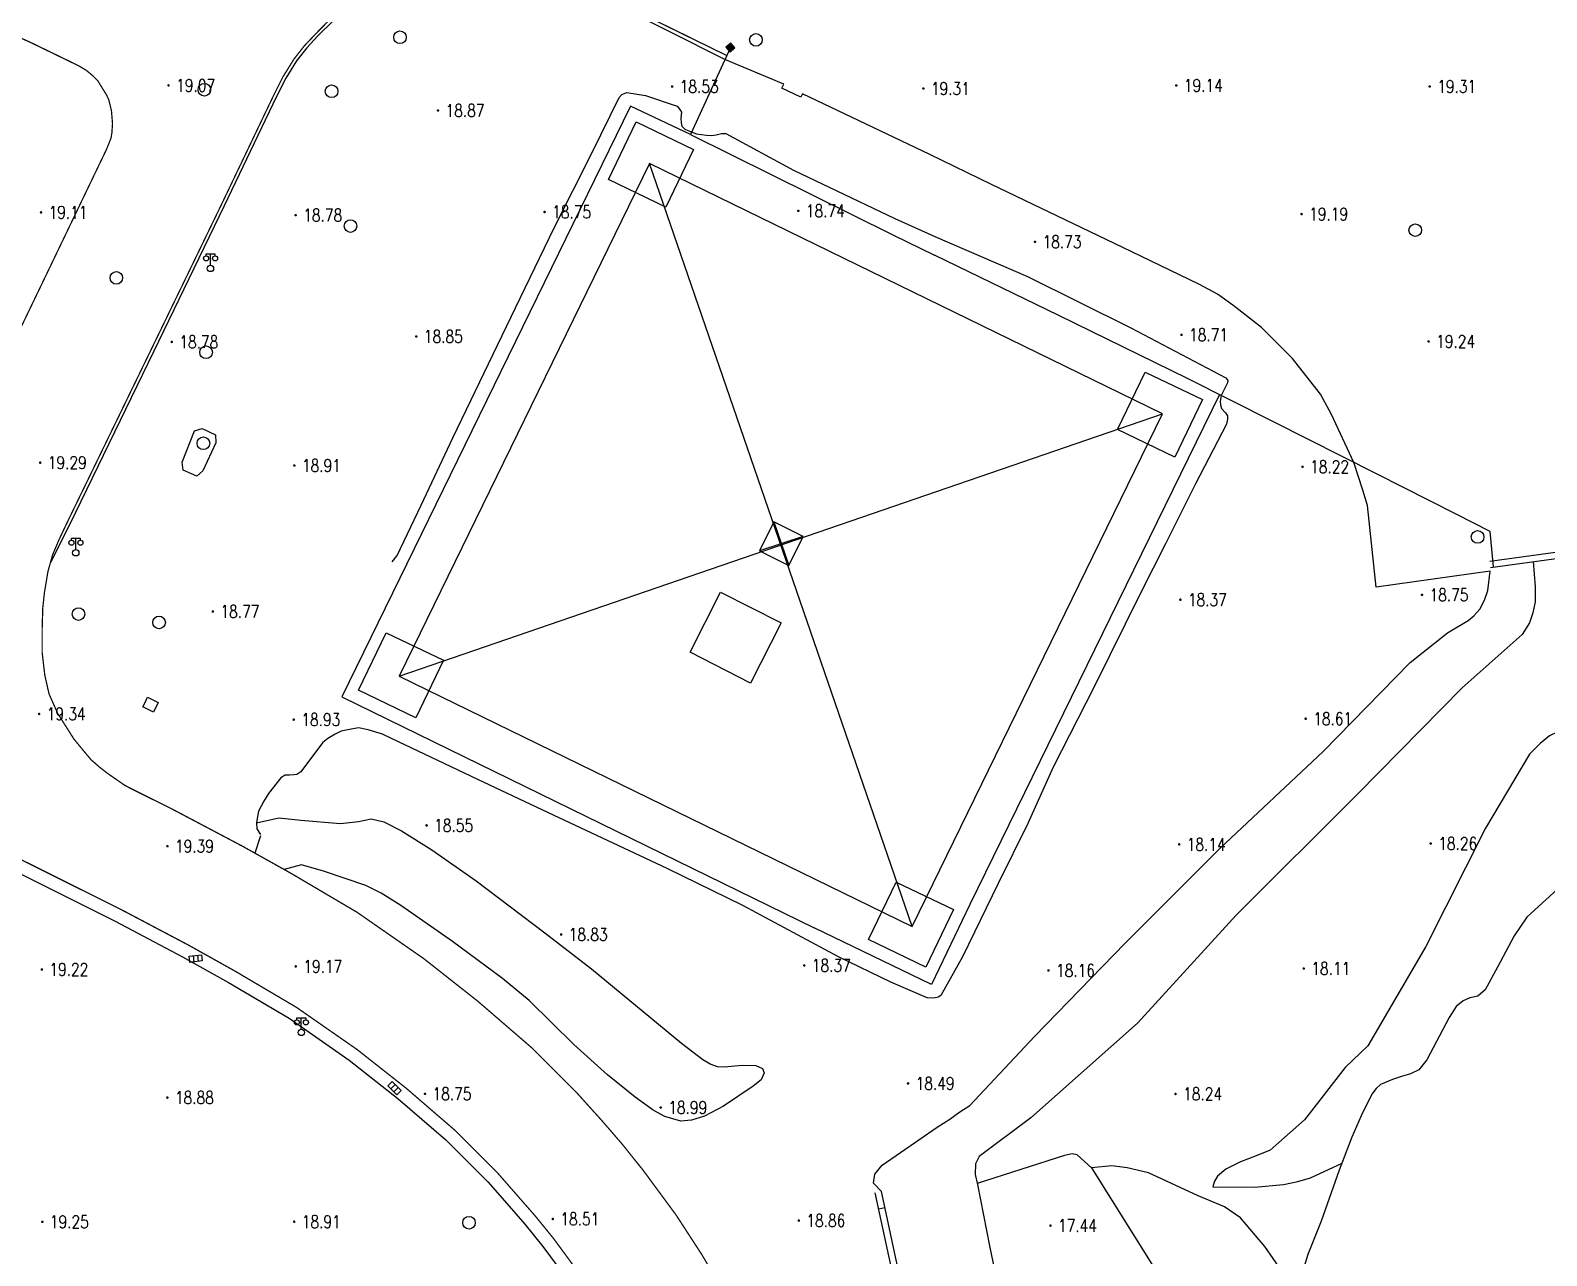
# Model space of a CAD drawing. Extents: x 404846 to 408477, y 3390929 to 3392894.
# Drawn here: x 407810.4 to 407930.6, y 3391611.7 to 3391708.8 of the extents above; entities that cross this region are included whole.
import ezdxf
from ezdxf.enums import TextEntityAlignment as Align

# ---------------------------------------------------------------- set-up
doc = ezdxf.new("R2010")
doc.units = 0
doc.header["$LTSCALE"] = 0.5
doc.layers.get('0').update_dxf_attribs({"linetype": 'CONTINUOUS'})
for name, color, linetype in [('DLDW', 11, 'CONTINUOUS'), ('DLSS', 4, 'CONTINUOUS'), ('DMTZ', 3, 'CONTINUOUS'), ('GCD', 1, 'CONTINUOUS'), ('GXYZ', 2, 'CONTINUOUS'), ('JMD', 6, 'CONTINUOUS'), ('SXSS', 5, 'CONTINUOUS'), ('ZBTZ', 3, 'CONTINUOUS')]:
    doc.layers.add(name, color=color, linetype=linetype)
doc.styles.add('HZ', font='rs.shx', dxfattribs={"width": 0.8, "bigfont": 'hztxt.shx'})
doc.linetypes.add('10411', pattern='A,2,[150,AAA.SHX,S=1,R=0,X=0,Y=1],2,[151,AAA.SHX,S=1,R=0,X=0,Y=3],1e-11', length=4)
doc.linetypes.add('10421', pattern='A,2,[150,AAA.SHX,S=0.5,R=0,X=0,Y=0.5],1e-11', length=2)
doc.linetypes.add('10422', pattern='A,0.75,[150,AAA.SHX,S=0.5,R=0,X=0,Y=0.5],1.5,[177,AAA.SHX,S=1,R=0,X=0,Y=0.4],0.75', length=3)
doc.linetypes.add('1161', pattern='A,0,[149,AAA.SHX,S=0.15,R=0,X=0,Y=0],-1.6', length=1.6)
doc.linetypes.add('447', pattern='A,8,-1,[148,AAA.SHX,S=1,R=0,X=0,Y=0],-1', length=10)

# ---------------------------------------------------------------- blocks, each defined once
blk = doc.blocks.new('gc097')
for p, q in [((-0.7, 2), (-0.7, 2.3)), ((-0.7, 2.3), (0.7, 2.3)), ((0, 0.5), (0, 2.3)), ((0.7, 2.3), (0.7, 2))]:
    blk.add_line(p, q)
for centre, radius in [((-0.7, 1.6), 0.4), ((0, 0), 0.5), ((0.73, 1.6), 0.4)]:
    blk.add_circle(centre, radius)
blk = doc.blocks.new('GC200')
at = {"linetype": 'Continuous', "const_width": 0.2, "flags": 128}
blk.add_lwpolyline([(-0.1, 0, 1), (0.1, 0, 1)], format="xyb", close=True, dxfattribs=at)
blk = doc.blocks.new('gc188')
blk.add_circle((0, 0), 1)
blk = doc.blocks.new('gc041')
for p, q in [((-1, 0.5), (1, 0.5)), ((-1, -0.5), (-1, 0.5)), ((-0.33, 0.5), (-0.33, -0.5)), ((0.33, 0.5), (0.33, -0.5)), ((1, 0.5), (1, -0.5)), ((1, -0.5), (-1, -0.5))]:
    blk.add_line(p, q)
blk = doc.blocks.new('*U31')
at = {"linetype": 'Continuous'}
for points in [[(0, 0), (0.5, 0.5), (-0.5, 0.5)], [(0, 0), (-0.5, 0.5), (-0.5, -0.5)], [(0, 0), (-0.5, -0.5), (0.5, -0.5)], [(0, 0), (0.5, -0.5), (0.5, 0.5)]]:
    blk.add_solid(points, dxfattribs=at)
blk = doc.blocks.new('gc002')
blk.add_lwpolyline([(-0.5, -0.5), (0.5, -0.5), (0.5, 0.5), (-0.5, 0.5), (-0.5, -0.5)])
at = {"linetype": 'Continuous'}
blk.add_blockref('*U31', (0, 0), dxfattribs=at)

msp = doc.modelspace()

# ---------------------------------------------------------------- linework, layer by layer
at = {"layer": 'DLSS', "linetype": 'Continuous', "const_width": 0.1, "flags": 128}
for points, elevation in [([(407862.935, 3391708.095), (407856.811, 3391711.095), (407854.63, 3391712.191), (407852.685, 3391712.987), (407850.591, 3391713.705), (407848.743, 3391714.083), (407846.721, 3391714.209), (407843.54, 3391714.011), (407842.102, 3391713.798), (407840.987, 3391713.538), (407838.961, 3391712.808), (407837.757, 3391712.199), (407835.93, 3391711.107), (407834.226, 3391709.692), (407833.025, 3391708.471), (407832.146, 3391707.545), (407831.328, 3391706.5), (407830.456, 3391705.098), (407829.718, 3391703.631), (407825.577, 3391694.972), (407819.972, 3391683.411), (407813.335, 3391669.754), (407812.691, 3391668.394)], 19.095), ([(407808.584, 3391708.671), (407810.59, 3391707.751), (407814.29, 3391705.954), (407814.851, 3391705.618), (407815.391, 3391705.175), (407815.776, 3391704.781), (407816.487, 3391703.63), (407816.654, 3391703.264), (407816.861, 3391702.401), (407816.946, 3391701.39), (407816.9, 3391700.694), (407816.825, 3391700.238), (407816.48, 3391699.367), (407810.893, 3391687.744), (407804.31, 3391674.064), (407803.653, 3391672.676)], 19.109), ([(407812.691, 3391668.394), (407812.199, 3391667.232), (407811.834, 3391665.927), (407811.554, 3391664.275), (407811.419, 3391663.022), (407811.373, 3391661.491), (407811.369, 3391659.485), (407811.578, 3391657.695), (407811.916, 3391656.2), (407812.597, 3391654.667), (407813.883, 3391652.637), (407814.625, 3391651.731), (407815.255, 3391650.982), (407815.935, 3391650.39), (407816.546, 3391649.915), (407817.883, 3391648.988), (407818.293, 3391648.766)], 19.207), ([(407769.539, 3391662.5), (407783.077, 3391655.899), (407799.781, 3391647.884), (407807.875, 3391643.985), (407817.628, 3391639.124), (407822.978, 3391636.301), (407826.659, 3391634.245), (407831.507, 3391631.386), (407836.324, 3391628.038), (407840.218, 3391624.97), (407844.069, 3391621.647), (407847.483, 3391618.233)], 19.235), ([(407818.293, 3391648.766), (407821.703, 3391647.067), (407827.238, 3391644.146), (407831.103, 3391641.987), (407836.328, 3391638.906), (407841.639, 3391635.215), (407845.899, 3391631.858), (407850.15, 3391628.191), (407853.795, 3391624.545)], 19.04), ([(407853.795, 3391624.545), (407855.684, 3391622.45), (407857.293, 3391620.592), (407858.993, 3391618.474), (407861.604, 3391614.931), (407863.675, 3391611.746), (407866.032, 3391607.709)], 19.067), ([(407847.483, 3391618.233), (407848.976, 3391616.527), (407850.429, 3391614.868), (407851.883, 3391613.081), (407854.25, 3391609.867), (407856.083, 3391607.084), (407858.164, 3391603.477), (407860.153, 3391599.585), (407861.603, 3391596.197), (407863.566, 3391590.853), (407864.772, 3391586.927), (407865.612, 3391583.334), (407866.21, 3391579.961), (407866.59, 3391576.888), (407866.945, 3391573.249), (407867.18, 3391568.976), (407867.122, 3391565.212), (407866.875, 3391561.882), (407866.455, 3391558.379), (407866.009, 3391555.226), (407865.296, 3391551.43), (407864.42, 3391548.017), (407863.46, 3391544.918)], 18.913)]:
    msp.add_lwpolyline(points, dxfattribs=dict(at, elevation=elevation))
at = {"layer": 'DMTZ', "linetype": '10422', "flags": 128}
for points, elevation in [([(407865.473, 3391706.453), (407856.702, 3391710.875), (407854.529, 3391711.967), (407852.599, 3391712.757), (407850.526, 3391713.467), (407848.711, 3391713.839), (407846.721, 3391713.963), (407843.565, 3391713.766), (407842.148, 3391713.557), (407841.057, 3391713.302), (407839.059, 3391712.582), (407837.876, 3391711.983), (407836.072, 3391710.906), (407834.393, 3391709.511), (407833.202, 3391708.301), (407832.332, 3391707.384), (407831.53, 3391706.359), (407830.671, 3391704.978), (407829.939, 3391703.523), (407825.798, 3391694.866), (407820.193, 3391683.304), (407813.557, 3391669.648), (407812.025, 3391666.61)], 19.095), ([(407894.541, 3391618.659), (407897.67, 3391613.64), (407899.834, 3391610.19), (407903.569, 3391604.173), (407904.866, 3391602.078)], 17.432)]:
    msp.add_lwpolyline(points, dxfattribs=dict(at, elevation=elevation))
at = {"layer": 'DMTZ', "linetype": '10421', "flags": 128}
for points, elevation in [([(407886.61, 3391696.562), (407881.715, 3391698.944), (407871.629, 3391703.752), (407871.489, 3391703.493), (407869.992, 3391704.194), (407870.148, 3391704.501), (407865.473, 3391706.453)], 19.237), ([(407848.885, 3391686.804), (407851.955, 3391693.118), (407854.924, 3391699.038), (407857.091, 3391703.466), (407857.306, 3391703.703), (407857.717, 3391703.859), (407859.197, 3391703.608), (407861.685, 3391702.763), (407861.911, 3391702.512), (407862.045, 3391702.29), (407861.977, 3391701.806), (407862.01, 3391701.453), (407862.071, 3391701.192), (407862.302, 3391700.959), (407862.796, 3391700.727), (407863.233, 3391700.573), (407864.01, 3391700.476), (407864.425, 3391700.449), (407864.783, 3391700.501), (407865.201, 3391700.615), (407865.561, 3391700.605), (407870.916, 3391697.693), (407878.942, 3391693.881)], 19.031), ([(407926.113, 3391665.931), (407917.082, 3391664.676), (407916.401, 3391671.123), (407916.041, 3391672.348), (407915.314, 3391674.548), (407913.561, 3391678.336), (407912.665, 3391679.946), (407910.464, 3391682.779), (407907.995, 3391685.226), (407905.732, 3391686.994), (407904.507, 3391687.884), (407903.077, 3391688.652), (407897.677, 3391691.267), (407886.61, 3391696.562)], 19.252), ([(407878.942, 3391693.881), (407882.103, 3391692.454), (407889.454, 3391689.287), (407897.635, 3391685.197), (407905.179, 3391681.245), (407905.325, 3391681.038), (407905.301, 3391680.851), (407904.798, 3391679.852)], 18.833), ([(407839.112, 3391666.678), (407839.497, 3391667.159), (407841.416, 3391671.15), (407843.923, 3391676.481), (407848.885, 3391686.804)], 18.994), ([(407904.798, 3391679.852), (407904.725, 3391679.391), (407904.744, 3391679.119), (407904.843, 3391678.821), (407905.14, 3391678.477), (407905.308, 3391678.228), (407905.311, 3391677.961), (407905.224, 3391677.581), (407902.777, 3391672.854), (407900.396, 3391668.106), (407898.438, 3391664.233), (407894.752, 3391656.763), (407891.492, 3391650.393), (407889.489, 3391645.944), (407887.12, 3391641.184), (407884.306, 3391635.376), (407882.593, 3391632.32), (407882.375, 3391632.195), (407882.027, 3391632.11), (407881.518, 3391632.129), (407878.634, 3391633.381), (407874.481, 3391635.39), (407866.901, 3391639.457)], 18.916), ([(407845.884, 3391649.415), (407839.044, 3391652.682), (407838.349, 3391653.012), (407837.198, 3391653.364), (407836.451, 3391653.533), (407835.724, 3391653.375), (407835.061, 3391653.25), (407834.581, 3391653.03), (407834.001, 3391652.665), (407833.619, 3391652.361), (407832.078, 3391650.329), (407831.862, 3391650.042), (407831.559, 3391649.819), (407831.318, 3391649.79), (407830.975, 3391649.775), (407830.632, 3391649.761), (407830.286, 3391649.57), (407829.299, 3391648.321), (407828.942, 3391647.706), (407828.503, 3391646.923), (407828.4, 3391646.33), (407828.351, 3391645.984), (407828.385, 3391645.511), (407828.674, 3391645.077)], 18.856), ([(407866.901, 3391639.457), (407860.906, 3391642.368), (407851.498, 3391646.786), (407845.884, 3391649.415)], 18.653)]:
    msp.add_lwpolyline(points, dxfattribs=dict(at, elevation=elevation))
at = {"layer": 'DMTZ', "linetype": '10422', "elevation": 19.043, "flags": 128}
msp.add_lwpolyline([(407824.044, 3391677.225), (407825.11, 3391676.723), (407825.139, 3391676.091), (407824.111, 3391673.879), (407823.639, 3391673.462), (407822.547, 3391673.937), (407822.465, 3391674.568), (407823.452, 3391677.042), (407824.044, 3391677.225)], close=True, dxfattribs=at)
at = {"layer": 'DMTZ', "linetype": '10411', "elevation": 17.961, "flags": 128}
msp.add_lwpolyline([(407935.727, 3391654.693), (407932.143, 3391653.516), (407930.827, 3391652.897), (407930.085, 3391652.272), (407929.237, 3391651.429), (407925.764, 3391645.559), (407921.025, 3391636.202), (407916.441, 3391628.338), (407914.625, 3391626.616), (407911.411, 3391622.458), (407908.688, 3391620.052), (407907.443, 3391619.551), (407906.338, 3391619.149), (407905.169, 3391618.551), (407904.521, 3391618), (407904.286, 3391617.605), (407904.138, 3391617.145)], dxfattribs=at)
at = {"layer": 'GXYZ', "linetype": 'Continuous'}
for p, q in [((407880.317, 3391637.773), (407859.504, 3391698.238)), ((407839.675, 3391657.608), (407900.146, 3391678.402)), ((407869.359, 3391669.834), (407870.551, 3391666.387)), ((407871.688, 3391668.678), (407868.222, 3391667.543))]:
    msp.add_line(p, q, dxfattribs=at)
at = {"layer": 'GXYZ', "linetype": 'Continuous', "flags": 128}
for points, elevation in [([(407839.675, 3391657.608), (407880.317, 3391637.773), (407900.146, 3391678.402), (407859.504, 3391698.238), (407839.675, 3391657.608)], 19.447), ([(407871.688, 3391668.678), (407869.359, 3391669.834), (407868.222, 3391667.543), (407870.551, 3391666.387), (407871.688, 3391668.678)], 19.191)]:
    msp.add_lwpolyline(points, close=True, dxfattribs=dict(at, elevation=elevation))
at = {"layer": 'JMD', "linetype": '447', "flags": 128}
for points, elevation in [([(407865.911, 3391707.406), (407862.744, 3391700.511), (407878.777, 3391692.587), (407882.088, 3391690.974)], 21.208), ([(407862.744, 3391700.511), (407857.998, 3391702.78), (407850.019, 3391686.44), (407835.11, 3391655.987), (407872.563, 3391637.687)], 21.029), ([(407923.387, 3391670.47), (407917.172, 3391673.609), (407908.904, 3391677.789), (407902.137, 3391681.188), (407891.932, 3391686.177), (407882.088, 3391690.974)], 21.259), ([(407904.669, 3391679.917), (407896.013, 3391662.225), (407884.893, 3391639.513), (407881.848, 3391633.196), (407872.563, 3391637.687)], 21.238), ([(407926.391, 3391666.265), (407926.132, 3391669.085), (407923.387, 3391670.47)], 20.66)]:
    msp.add_lwpolyline(points, dxfattribs=dict(at, elevation=elevation))
at = {"layer": 'JMD', "linetype": 'Continuous', "elevation": 22.273, "flags": 128}
msp.add_lwpolyline([(407867.514, 3391657.069), (407862.715, 3391659.506), (407865.139, 3391664.28), (407869.939, 3391661.843), (407867.514, 3391657.069)], close=True, dxfattribs=at)
at = {"layer": 'SXSS', "linetype": 'Continuous'}
msp.add_line((407878.157, 3391615.497), (407877.668, 3391615.391), dxfattribs=at)
at = {"layer": 'SXSS', "linetype": '10422', "flags": 128}
for points, elevation in [([(407926.088, 3391666.728), (407939.204, 3391668.521), (407950.184, 3391669.942), (407958.909, 3391671.044), (407967.535, 3391672.161), (407976.948, 3391673.352), (407981.451, 3391673.93), (407994.147, 3391675.605), (408003.799, 3391676.836), (408013.817, 3391678.036), (408030.936, 3391680.207), (408043.57, 3391681.915), (408055.068, 3391683.348), (408068.991, 3391685.208), (408084.375, 3391687.214), (408096.663, 3391688.86), (408110.63, 3391690.668), (408125.788, 3391692.571), (408136.061, 3391693.907), (408163.974, 3391697.52), (408170.753, 3391701.766)], 20.28), ([(407892.606, 3391547.002), (407891.416, 3391552.386), (407890.072, 3391558.547), (407888.68, 3391564.626), (407887.093, 3391572.045), (407885.179, 3391580.821), (407882.742, 3391591.673), (407879.81, 3391605.479), (407877.389, 3391616.681)], 21.322)]:
    msp.add_lwpolyline(points, dxfattribs=dict(at, elevation=elevation))
at = {"layer": 'SXSS', "color": 7, "linetype": 'Continuous', "flags": 128}
for points, elevation in [([(407926.156, 3391666.233), (407939.27, 3391668.025), (407950.247, 3391669.446), (407958.972, 3391670.548), (407967.598, 3391671.665), (407977.011, 3391672.856), (407981.516, 3391673.434), (407994.211, 3391675.109), (408003.86, 3391676.34), (408013.878, 3391677.54), (408031.001, 3391679.711), (408043.634, 3391681.419), (408055.132, 3391682.852), (408069.056, 3391684.712), (408084.441, 3391686.718), (408096.728, 3391688.364), (408110.693, 3391690.172), (408125.851, 3391692.075), (408136.125, 3391693.411), (408164.147, 3391697.038), (408171.018, 3391701.342)], 20.28), ([(407893.094, 3391547.11), (407891.904, 3391552.493), (407890.56, 3391558.656), (407889.168, 3391564.734), (407887.582, 3391572.151), (407885.667, 3391580.929), (407883.23, 3391591.78), (407880.299, 3391605.584), (407877.878, 3391616.787)], 21.322)]:
    msp.add_lwpolyline(points, dxfattribs=dict(at, elevation=elevation))
at = {"layer": 'SXSS', "linetype": 'Continuous', "elevation": 19.276, "flags": 128}
msp.add_lwpolyline([(407819.73, 3391655.948), (407820.574, 3391655.517), (407820.186, 3391654.759), (407819.349, 3391655.187), (407819.527, 3391655.534), (407819.73, 3391655.948)], close=True, dxfattribs=at)
at = {"layer": 'SXSS', "linetype": 'Continuous', "elevation": 16.101, "flags": 128}
msp.add_lwpolyline([(407931.449, 3391640.749), (407929.036, 3391638.513), (407928.017, 3391637.045), (407926.694, 3391634.552), (407925.729, 3391632.77), (407925.139, 3391632.261), (407924.52, 3391632.12), (407923.99, 3391631.88), (407923.42, 3391631.437), (407922.887, 3391630.574), (407921.098, 3391627.231), (407920.462, 3391626.425), (407919.811, 3391626.103), (407919.1, 3391625.896), (407918.382, 3391625.667), (407917.444, 3391625.269), (407917.086, 3391624.96), (407916.746, 3391624.491), (407915.9, 3391622.784), (407915.168, 3391621.102), (407914.165, 3391618.466), (407912.721, 3391614.427), (407911.684, 3391611.806), (407911.127, 3391609.97)], dxfattribs=at)
at = {"layer": 'ZBTZ', "linetype": '1161', "flags": 128}
for points, elevation in [([(407862.935, 3391708.095), (407865.622, 3391706.779)], 18.777), ([(407877.878, 3391616.787), (407877.248, 3391617.457), (407877.365, 3391618.158), (407877.951, 3391618.866), (407882.286, 3391621.885), (407883.295, 3391622.513), (407884.097, 3391623.088), (407884.877, 3391623.598), (407890.004, 3391629.068), (407897.203, 3391636.467), (407904.726, 3391643.997), (407912.897, 3391651.642), (407919.774, 3391658.684), (407922.749, 3391661.037), (407924.367, 3391662.03), (407924.818, 3391662.405), (407925.311, 3391662.908), (407925.687, 3391663.638), (407925.936, 3391664.408), (407926.113, 3391665.931)], 18.637), ([(407929.532, 3391666.694), (407929.69, 3391664.699), (407929.68, 3391663.5), (407929.497, 3391662.638), (407929.242, 3391661.847), (407928.661, 3391660.923), (407923.901, 3391656.688), (407915.645, 3391648.292), (407905.997, 3391638.673), (407898.173, 3391630.127), (407889.711, 3391622.629), (407885.615, 3391619.566), (407885.328, 3391618.969), (407885.3, 3391618.148), (407885.488, 3391617.33), (407886.442, 3391612.474), (407887.551, 3391607.142)], 18.362), ([(407769.084, 3391661.567), (407782.625, 3391654.964), (407799.331, 3391646.948), (407807.418, 3391643.053), (407817.154, 3391638.2), (407822.482, 3391635.388), (407826.142, 3391633.344), (407830.946, 3391630.511), (407835.706, 3391627.203), (407839.557, 3391624.168), (407843.362, 3391620.886), (407846.693, 3391617.542)], 19.256), ([(407828.351, 3391645.984), (407830.129, 3391646.378), (407831.859, 3391646.207), (407835.017, 3391645.943), (407836.442, 3391646.096), (407837.434, 3391646.308), (407838.448, 3391646.082), (407839.836, 3391645.365), (407842.242, 3391643.855), (407845.768, 3391641.392), (407851.219, 3391637.292), (407854.915, 3391634.416), (407862.039, 3391628.547), (407863.717, 3391627.241), (407864.355, 3391626.871), (407864.855, 3391626.694), (407865.426, 3391626.675), (407866.835, 3391626.809), (407867.925, 3391626.762), (407868.469, 3391626.545), (407868.601, 3391626.195), (407868.36, 3391625.639), (407867.705, 3391625.135), (407865.371, 3391623.56), (407863.867, 3391622.758), (407862.819, 3391622.449), (407861.976, 3391622.349), (407860.705, 3391622.72), (407859.79, 3391623.23), (407858.378, 3391624.251), (407856.179, 3391626.028), (407853.515, 3391628.421), (407849.97, 3391631.918), (407847.841, 3391633.664), (407843.895, 3391636.585), (407839.805, 3391639.456), (407838.23, 3391640.413), (407837.029, 3391641.017), (407833.654, 3391642.152), (407831.914, 3391642.655), (407830.542, 3391642.3)], 18.952), ([(407828.672, 3391644.974), (407828.22, 3391643.597)], 18.766), ([(407894.541, 3391618.659), (407893.392, 3391619.692), (407892.984, 3391619.775), (407892.382, 3391619.632), (407885.465, 3391617.432)], 17.578), ([(407910.907, 3391608.636), (407908.264, 3391612.444), (407906.329, 3391614.715), (407905.059, 3391615.584), (407902.989, 3391616.445), (407899.037, 3391618.274), (407897.354, 3391618.672), (407896.145, 3391618.821), (407894.541, 3391618.659)], 17.102), ([(407904.138, 3391617.145), (407907.436, 3391617.133), (407909.75, 3391617.33), (407910.884, 3391617.581), (407911.887, 3391617.875), (407914.382, 3391619.037)], 16.614), ([(407846.693, 3391617.542), (407848.187, 3391615.836), (407849.628, 3391614.192), (407851.054, 3391612.439), (407853.389, 3391609.268), (407855.19, 3391606.533), (407857.242, 3391602.976), (407859.202, 3391599.14), (407860.628, 3391595.809), (407862.572, 3391590.518), (407863.758, 3391586.653), (407864.585, 3391583.122), (407865.173, 3391579.805), (407865.548, 3391576.773), (407865.899, 3391573.17), (407866.131, 3391568.955), (407866.074, 3391565.259), (407865.831, 3391561.983), (407865.415, 3391558.514), (407864.974, 3391555.397), (407864.272, 3391551.658), (407863.411, 3391548.303), (407862.464, 3391545.281)], 18.913)]:
    msp.add_lwpolyline(points, dxfattribs=dict(at, elevation=elevation))
at = {"layer": 'ZBTZ', "linetype": '1161', "elevation": 19.258, "flags": 128}
for points in [[(407860.785, 3391694.773), (407856.248, 3391696.956), (407858.445, 3391701.521), (407862.981, 3391699.338), (407860.785, 3391694.773)], [(407901.129, 3391674.959), (407896.593, 3391677.142), (407898.789, 3391681.707), (407903.326, 3391679.524), (407901.129, 3391674.959)], [(407840.973, 3391654.308), (407836.437, 3391656.491), (407838.634, 3391661.056), (407843.17, 3391658.873), (407840.973, 3391654.308)], [(407881.387, 3391634.556), (407876.851, 3391636.739), (407879.047, 3391641.304), (407883.584, 3391639.121), (407881.387, 3391634.556)]]:
    msp.add_lwpolyline(points, close=True, dxfattribs=at)

# ---------------------------------------------------------------- block references
at = {"layer": 'DLDW', "linetype": 'Continuous', "xscale": 0.5, "yscale": 0.5}
for p in [(407824.707, 3391689.911, 19.377), (407814.036, 3391667.386, 19.277), (407831.905, 3391629.388, 19.114)]:
    msp.add_blockref('gc097', p, dxfattribs=at)
at = {"layer": 'GCD', "linetype": 'Continuous'}
ref = msp.add_blockref('GC200', (407821.388, 3391704.415, 19.067), dxfattribs=dict(at, xscale=0.5, yscale=0.5, zscale=0.5))
ref.add_attrib('height', '19.07', dxfattribs={"linetype": 'Continuous', "height": 1, "style": 'HZ', "width": 0.8}).set_placement((407821.988, 3391704.415, 19.067), align=Align.MIDDLE_LEFT)
ref = msp.add_blockref('GC200', (407861.295, 3391704.322, 18.533), dxfattribs=dict(at, xscale=0.5, yscale=0.5, zscale=0.5))
ref.add_attrib('height', '18.53', dxfattribs={"linetype": 'Continuous', "height": 1, "style": 'HZ', "width": 0.8}).set_placement((407861.895, 3391704.322, 18.533), align=Align.MIDDLE_LEFT)
ref = msp.add_blockref('GC200', (407881.205, 3391704.162, 19.309), dxfattribs=dict(at, xscale=0.5, yscale=0.5, zscale=0.5))
ref.add_attrib('height', '19.31', dxfattribs={"linetype": 'Continuous', "height": 1, "style": 'HZ', "width": 0.8}).set_placement((407881.805, 3391704.162, 19.309), align=Align.MIDDLE_LEFT)
ref = msp.add_blockref('GC200', (407901.25, 3391704.41, 19.136), dxfattribs=dict(at, xscale=0.5, yscale=0.5, zscale=0.5))
ref.add_attrib('height', '19.14', dxfattribs={"linetype": 'Continuous', "height": 1, "style": 'HZ', "width": 0.8}).set_placement((407901.85, 3391704.41, 19.136), align=Align.MIDDLE_LEFT)
ref = msp.add_blockref('GC200', (407921.329, 3391704.326, 19.312), dxfattribs=dict(at, xscale=0.5, yscale=0.5, zscale=0.5))
ref.add_attrib('height', '19.31', dxfattribs={"linetype": 'Continuous', "height": 1, "style": 'HZ', "width": 0.8}).set_placement((407921.929, 3391704.326, 19.312), align=Align.MIDDLE_LEFT)
ref = msp.add_blockref('GC200', (407842.739, 3391702.422, 18.87), dxfattribs=dict(at, xscale=0.5, yscale=0.5, zscale=0.5))
ref.add_attrib('height', '18.87', dxfattribs={"linetype": 'Continuous', "height": 1, "style": 'HZ', "width": 0.8}).set_placement((407843.339, 3391702.422, 18.87), align=Align.MIDDLE_LEFT)
ref = msp.add_blockref('GC200', (407811.279, 3391694.355, 19.113), dxfattribs=dict(at, xscale=0.5, yscale=0.5, zscale=0.5))
ref.add_attrib('height', '19.11', dxfattribs={"linetype": 'Continuous', "height": 1, "style": 'HZ', "width": 0.8}).set_placement((407811.879, 3391694.355, 19.113), align=Align.MIDDLE_LEFT)
ref = msp.add_blockref('GC200', (407831.462, 3391694.133, 18.784), dxfattribs=dict(at, xscale=0.5, yscale=0.5, zscale=0.5))
ref.add_attrib('height', '18.78', dxfattribs={"linetype": 'Continuous', "height": 1, "style": 'HZ', "width": 0.8}).set_placement((407832.062, 3391694.133, 18.784), align=Align.MIDDLE_LEFT)
ref = msp.add_blockref('GC200', (407851.188, 3391694.386, 18.752), dxfattribs=dict(at, xscale=0.5, yscale=0.5, zscale=0.5))
ref.add_attrib('height', '18.75', dxfattribs={"linetype": 'Continuous', "height": 1, "style": 'HZ', "width": 0.8}).set_placement((407851.788, 3391694.386, 18.752), align=Align.MIDDLE_LEFT)
ref = msp.add_blockref('GC200', (407871.294, 3391694.474, 18.74), dxfattribs=dict(at, xscale=0.5, yscale=0.5, zscale=0.5))
ref.add_attrib('height', '18.74', dxfattribs={"linetype": 'Continuous', "height": 1, "style": 'HZ', "width": 0.8}).set_placement((407871.894, 3391694.474, 18.74), align=Align.MIDDLE_LEFT)
ref = msp.add_blockref('GC200', (407911.179, 3391694.22, 19.192), dxfattribs=dict(at, xscale=0.5, yscale=0.5, zscale=0.5))
ref.add_attrib('height', '19.19', dxfattribs={"linetype": 'Continuous', "height": 1, "style": 'HZ', "width": 0.8}).set_placement((407911.779, 3391694.22, 19.192), align=Align.MIDDLE_LEFT)
ref = msp.add_blockref('GC200', (407890.054, 3391692.021, 18.732), dxfattribs=dict(at, xscale=0.5, yscale=0.5, zscale=0.5))
ref.add_attrib('height', '18.73', dxfattribs={"linetype": 'Continuous', "height": 1, "style": 'HZ', "width": 0.8}).set_placement((407890.654, 3391692.021, 18.732), align=Align.MIDDLE_LEFT)
ref = msp.add_blockref('GC200', (407841.019, 3391684.523, 18.848), dxfattribs=dict(at, xscale=0.5, yscale=0.5, zscale=0.5))
ref.add_attrib('height', '18.85', dxfattribs={"linetype": 'Continuous', "height": 1, "style": 'HZ', "width": 0.8}).set_placement((407841.619, 3391684.523, 18.848), align=Align.MIDDLE_LEFT)
ref = msp.add_blockref('GC200', (407901.661, 3391684.653, 18.709), dxfattribs=dict(at, xscale=0.5, yscale=0.5, zscale=0.5))
ref.add_attrib('height', '18.71', dxfattribs={"linetype": 'Continuous', "height": 1, "style": 'HZ', "width": 0.8}).set_placement((407902.261, 3391684.653, 18.709), align=Align.MIDDLE_LEFT)
ref = msp.add_blockref('GC200', (407821.641, 3391684.092, 18.779), dxfattribs=dict(at, xscale=0.5, yscale=0.5, zscale=0.5))
ref.add_attrib('height', '18.78', dxfattribs={"linetype": 'Continuous', "height": 1, "style": 'HZ', "width": 0.8}).set_placement((407822.241, 3391684.092, 18.779), align=Align.MIDDLE_LEFT)
ref = msp.add_blockref('GC200', (407921.243, 3391684.129, 19.237), dxfattribs=dict(at, xscale=0.5, yscale=0.5, zscale=0.5))
ref.add_attrib('height', '19.24', dxfattribs={"linetype": 'Continuous', "height": 1, "style": 'HZ', "width": 0.8}).set_placement((407921.843, 3391684.129, 19.237), align=Align.MIDDLE_LEFT)
ref = msp.add_blockref('GC200', (407811.218, 3391674.525, 19.291), dxfattribs=dict(at, xscale=0.5, yscale=0.5, zscale=0.5))
ref.add_attrib('height', '19.29', dxfattribs={"linetype": 'Continuous', "height": 1, "style": 'HZ', "width": 0.8}).set_placement((407811.818, 3391674.525, 19.291), align=Align.MIDDLE_LEFT)
ref = msp.add_blockref('GC200', (407831.358, 3391674.297, 18.912), dxfattribs=dict(at, xscale=0.5, yscale=0.5, zscale=0.5))
ref.add_attrib('height', '18.91', dxfattribs={"linetype": 'Continuous', "height": 1, "style": 'HZ', "width": 0.8}).set_placement((407831.958, 3391674.297, 18.912), align=Align.MIDDLE_LEFT)
ref = msp.add_blockref('GC200', (407911.256, 3391674.201, 18.224), dxfattribs=dict(at, xscale=0.5, yscale=0.5, zscale=0.5))
ref.add_attrib('height', '18.22', dxfattribs={"linetype": 'Continuous', "height": 1, "style": 'HZ', "width": 0.8}).set_placement((407911.856, 3391674.201, 18.224), align=Align.MIDDLE_LEFT)
ref = msp.add_blockref('GC200', (407920.719, 3391664.052, 18.752), dxfattribs=dict(at, xscale=0.5, yscale=0.5, zscale=0.5))
ref.add_attrib('height', '18.75', dxfattribs={"linetype": 'Continuous', "height": 1, "style": 'HZ', "width": 0.8}).set_placement((407921.319, 3391664.052, 18.752), align=Align.MIDDLE_LEFT)
ref = msp.add_blockref('GC200', (407901.571, 3391663.67, 18.368), dxfattribs=dict(at, xscale=0.5, yscale=0.5, zscale=0.5))
ref.add_attrib('height', '18.37', dxfattribs={"linetype": 'Continuous', "height": 1, "style": 'HZ', "width": 0.8}).set_placement((407902.171, 3391663.67, 18.368), align=Align.MIDDLE_LEFT)
ref = msp.add_blockref('GC200', (407824.896, 3391662.74, 18.768), dxfattribs=dict(at, xscale=0.5, yscale=0.5, zscale=0.5))
ref.add_attrib('height', '18.77', dxfattribs={"linetype": 'Continuous', "height": 1, "style": 'HZ', "width": 0.8}).set_placement((407825.496, 3391662.74, 18.768), align=Align.MIDDLE_LEFT)
ref = msp.add_blockref('GC200', (407811.131, 3391654.621, 19.34), dxfattribs=dict(at, xscale=0.5, yscale=0.5, zscale=0.5))
ref.add_attrib('height', '19.34', dxfattribs={"linetype": 'Continuous', "height": 1, "style": 'HZ', "width": 0.8}).set_placement((407811.731, 3391654.621, 19.34), align=Align.MIDDLE_LEFT)
ref = msp.add_blockref('GC200', (407831.308, 3391654.169, 18.928), dxfattribs=dict(at, xscale=0.5, yscale=0.5, zscale=0.5))
ref.add_attrib('height', '18.93', dxfattribs={"linetype": 'Continuous', "height": 1, "style": 'HZ', "width": 0.8}).set_placement((407831.908, 3391654.169, 18.928), align=Align.MIDDLE_LEFT)
ref = msp.add_blockref('GC200', (407911.502, 3391654.241, 18.608), dxfattribs=dict(at, xscale=0.5, yscale=0.5, zscale=0.5))
ref.add_attrib('height', '18.61', dxfattribs={"linetype": 'Continuous', "height": 1, "style": 'HZ', "width": 0.8}).set_placement((407912.102, 3391654.241, 18.608), align=Align.MIDDLE_LEFT)
ref = msp.add_blockref('GC200', (407841.837, 3391645.792, 18.547), dxfattribs=dict(at, xscale=0.5, yscale=0.5, zscale=0.5))
ref.add_attrib('height', '18.55', dxfattribs={"linetype": 'Continuous', "height": 1, "style": 'HZ', "width": 0.8}).set_placement((407842.437, 3391645.792, 18.547), align=Align.MIDDLE_LEFT)
ref = msp.add_blockref('GC200', (407821.295, 3391644.141, 19.392), dxfattribs=dict(at, xscale=0.5, yscale=0.5, zscale=0.5))
ref.add_attrib('height', '19.39', dxfattribs={"linetype": 'Continuous', "height": 1, "style": 'HZ', "width": 0.8}).set_placement((407821.895, 3391644.141, 19.392), align=Align.MIDDLE_LEFT)
ref = msp.add_blockref('GC200', (407901.478, 3391644.287, 18.144), dxfattribs=dict(at, xscale=0.5, yscale=0.5, zscale=0.5))
ref.add_attrib('height', '18.14', dxfattribs={"linetype": 'Continuous', "height": 1, "style": 'HZ', "width": 0.8}).set_placement((407902.078, 3391644.287, 18.144), align=Align.MIDDLE_LEFT)
ref = msp.add_blockref('GC200', (407921.409, 3391644.353, 18.256), dxfattribs=dict(at, xscale=0.5, yscale=0.5, zscale=0.5))
ref.add_attrib('height', '18.26', dxfattribs={"linetype": 'Continuous', "height": 1, "style": 'HZ', "width": 0.8}).set_placement((407922.009, 3391644.353, 18.256), align=Align.MIDDLE_LEFT)
ref = msp.add_blockref('GC200', (407852.499, 3391637.151, 18.832), dxfattribs=dict(at, xscale=0.5, yscale=0.5, zscale=0.5))
ref.add_attrib('height', '18.83', dxfattribs={"linetype": 'Continuous', "height": 1, "style": 'HZ', "width": 0.8}).set_placement((407853.099, 3391637.151, 18.832), align=Align.MIDDLE_LEFT)
ref = msp.add_blockref('GC200', (407811.343, 3391634.38, 19.22), dxfattribs=dict(at, xscale=0.5, yscale=0.5, zscale=0.5))
ref.add_attrib('height', '19.22', dxfattribs={"linetype": 'Continuous', "height": 1, "style": 'HZ', "width": 0.8}).set_placement((407811.943, 3391634.38, 19.22), align=Align.MIDDLE_LEFT)
ref = msp.add_blockref('GC200', (407831.467, 3391634.621, 19.168), dxfattribs=dict(at, xscale=0.5, yscale=0.5, zscale=0.5))
ref.add_attrib('height', '19.17', dxfattribs={"linetype": 'Continuous', "height": 1, "style": 'HZ', "width": 0.8}).set_placement((407832.067, 3391634.621, 19.168), align=Align.MIDDLE_LEFT)
ref = msp.add_blockref('GC200', (407871.765, 3391634.693, 18.368), dxfattribs=dict(at, xscale=0.5, yscale=0.5, zscale=0.5))
ref.add_attrib('height', '18.37', dxfattribs={"linetype": 'Continuous', "height": 1, "style": 'HZ', "width": 0.8}).set_placement((407872.365, 3391634.693, 18.368), align=Align.MIDDLE_LEFT)
ref = msp.add_blockref('GC200', (407891.116, 3391634.298, 18.16), dxfattribs=dict(at, xscale=0.5, yscale=0.5, zscale=0.5))
ref.add_attrib('height', '18.16', dxfattribs={"linetype": 'Continuous', "height": 1, "style": 'HZ', "width": 0.8}).set_placement((407891.716, 3391634.298, 18.16), align=Align.MIDDLE_LEFT)
ref = msp.add_blockref('GC200', (407911.348, 3391634.454, 18.112), dxfattribs=dict(at, xscale=0.5, yscale=0.5, zscale=0.5))
ref.add_attrib('height', '18.11', dxfattribs={"linetype": 'Continuous', "height": 1, "style": 'HZ', "width": 0.8}).set_placement((407911.948, 3391634.454, 18.112), align=Align.MIDDLE_LEFT)
ref = msp.add_blockref('GC200', (407841.708, 3391624.527, 18.752), dxfattribs=dict(at, xscale=0.5, yscale=0.5, zscale=0.5))
ref.add_attrib('height', '18.75', dxfattribs={"linetype": 'Continuous', "height": 1, "style": 'HZ', "width": 0.8}).set_placement((407842.308, 3391624.527, 18.752), align=Align.MIDDLE_LEFT)
ref = msp.add_blockref('GC200', (407879.992, 3391625.353, 18.485), dxfattribs=dict(at, xscale=0.5, yscale=0.5, zscale=0.5))
ref.add_attrib('height', '18.49', dxfattribs={"linetype": 'Continuous', "height": 1, "style": 'HZ', "width": 0.8}).set_placement((407880.592, 3391625.353, 18.485), align=Align.MIDDLE_LEFT)
ref = msp.add_blockref('GC200', (407901.19, 3391624.517, 18.24), dxfattribs=dict(at, xscale=0.5, yscale=0.5, zscale=0.5))
ref.add_attrib('height', '18.24', dxfattribs={"linetype": 'Continuous', "height": 1, "style": 'HZ', "width": 0.8}).set_placement((407901.79, 3391624.517, 18.24), align=Align.MIDDLE_LEFT)
ref = msp.add_blockref('GC200', (407821.292, 3391624.227, 18.88), dxfattribs=dict(at, xscale=0.5, yscale=0.5, zscale=0.5))
ref.add_attrib('height', '18.88', dxfattribs={"linetype": 'Continuous', "height": 1, "style": 'HZ', "width": 0.8}).set_placement((407821.892, 3391624.227, 18.88), align=Align.MIDDLE_LEFT)
ref = msp.add_blockref('GC200', (407860.387, 3391623.439, 18.992), dxfattribs=dict(at, xscale=0.5, yscale=0.5, zscale=0.5))
ref.add_attrib('height', '18.99', dxfattribs={"linetype": 'Continuous', "height": 1, "style": 'HZ', "width": 0.8}).set_placement((407860.987, 3391623.439, 18.992), align=Align.MIDDLE_LEFT)
ref = msp.add_blockref('GC200', (407811.38, 3391614.385, 19.248), dxfattribs=dict(at, xscale=0.5, yscale=0.5, zscale=0.5))
ref.add_attrib('height', '19.25', dxfattribs={"linetype": 'Continuous', "height": 1, "style": 'HZ', "width": 0.8}).set_placement((407811.98, 3391614.385, 19.248), align=Align.MIDDLE_LEFT)
ref = msp.add_blockref('GC200', (407831.344, 3391614.396, 18.912), dxfattribs=dict(at, xscale=0.5, yscale=0.5, zscale=0.5))
ref.add_attrib('height', '18.91', dxfattribs={"linetype": 'Continuous', "height": 1, "style": 'HZ', "width": 0.8}).set_placement((407831.944, 3391614.396, 18.912), align=Align.MIDDLE_LEFT)
ref = msp.add_blockref('GC200', (407851.834, 3391614.612, 18.512), dxfattribs=dict(at, xscale=0.5, yscale=0.5, zscale=0.5))
ref.add_attrib('height', '18.51', dxfattribs={"linetype": 'Continuous', "height": 1, "style": 'HZ', "width": 0.8}).set_placement((407852.434, 3391614.612, 18.512), align=Align.MIDDLE_LEFT)
ref = msp.add_blockref('GC200', (407871.332, 3391614.484, 18.864), dxfattribs=dict(at, xscale=0.5, yscale=0.5, zscale=0.5))
ref.add_attrib('height', '18.86', dxfattribs={"linetype": 'Continuous', "height": 1, "style": 'HZ', "width": 0.8}).set_placement((407871.932, 3391614.484, 18.864), align=Align.MIDDLE_LEFT)
ref = msp.add_blockref('GC200', (407891.276, 3391614.085, 17.44), dxfattribs=dict(at, xscale=0.5, yscale=0.5, zscale=0.5))
ref.add_attrib('height', '17.44', dxfattribs={"linetype": 'Continuous', "height": 1, "style": 'HZ', "width": 0.8}).set_placement((407891.876, 3391614.085, 17.44), align=Align.MIDDLE_LEFT)
at = {"layer": 'GXYZ', "linetype": 'Continuous', "xscale": 0.5, "yscale": 0.5}
for p in [(407839.728, 3391708.231, 19.165), (407867.932, 3391708.021, 18.989), (407824.223, 3391704.069, 19.185), (407834.305, 3391703.946, 19.345), (407835.807, 3391693.273, 19.285), (407920.187, 3391692.945, 19.369), (407817.248, 3391689.166, 19.185), (407824.361, 3391683.271, 19.436), (407824.146, 3391676.063, 19.436), (407925.128, 3391668.643, 19.145), (407814.25, 3391662.535, 19.436), (407820.637, 3391661.867, 19.416), (407845.198, 3391614.317, 19.311)]:
    msp.add_blockref('gc188', p, dxfattribs=at)
for p, rotation in [((407823.533, 3391635.242, 19.066), 6.713846075060984), ((407839.291, 3391624.976, 19.039), 135.3068099410243)]:
    msp.add_blockref('gc041', p, dxfattribs=dict(at, rotation=rotation))
at = {"layer": 'JMD', "linetype": 'Continuous', "xscale": 0.5, "yscale": 0.5, "rotation": 41.20408383589477}
msp.add_blockref('gc002', (407865.911, 3391707.406, 21.221), dxfattribs=at)

doc.saveas('drawing.dxf')
